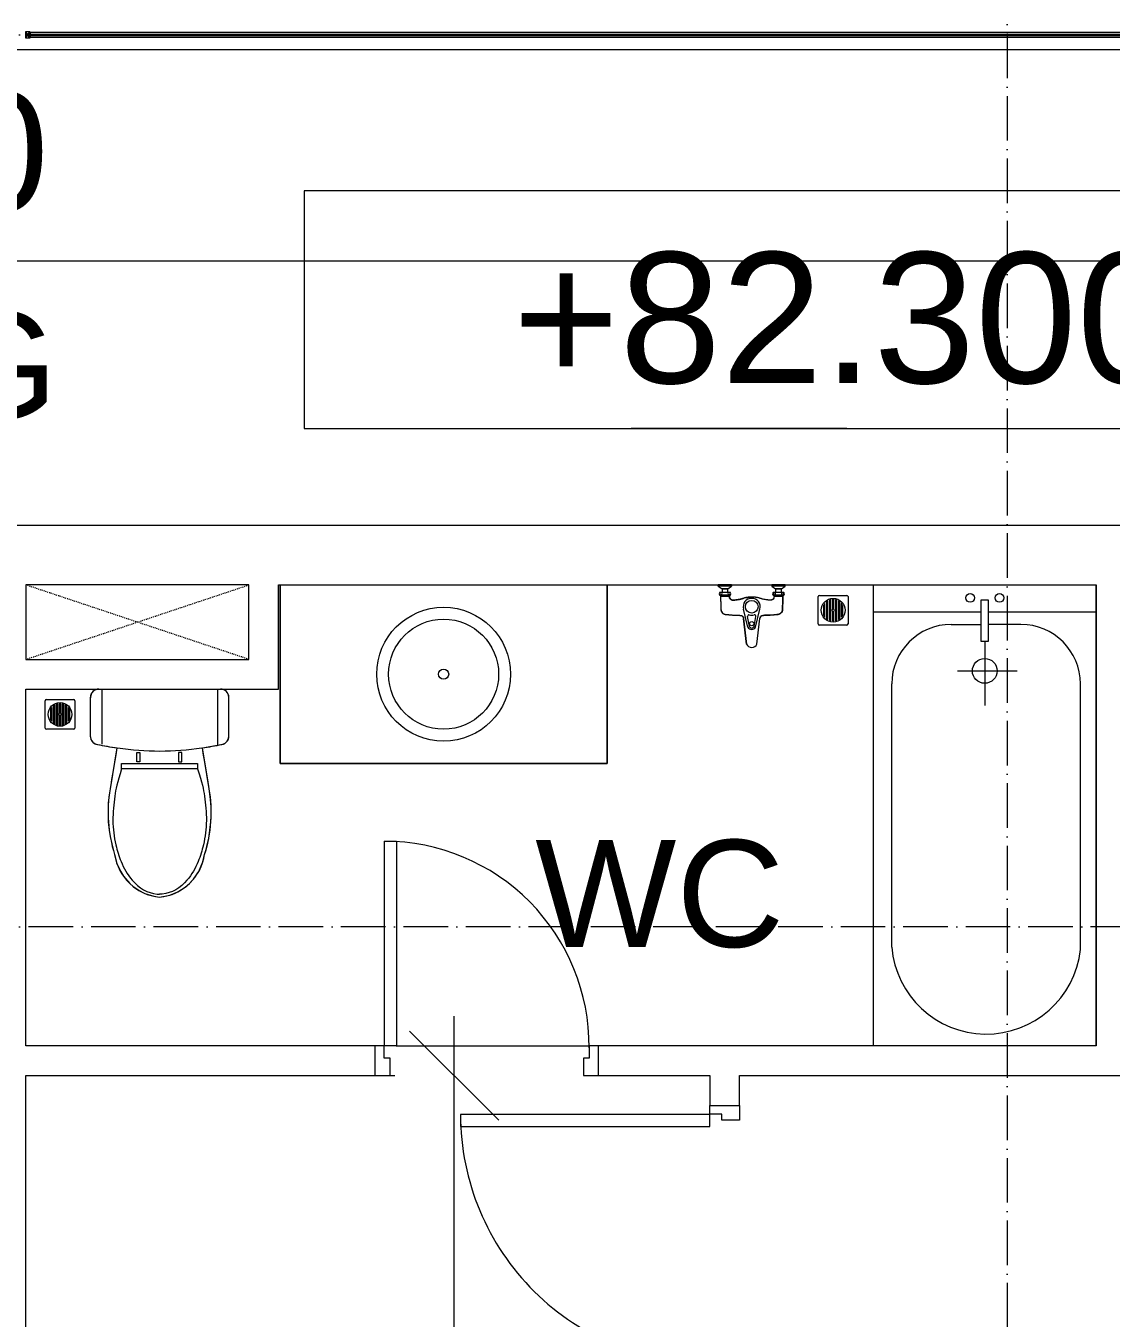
# Model space of a CAD drawing. Header units: millimetres. Extents: x -20144 to 122974, y -38328 to 48263.
# Drawn here: x 97021 to 100671, y 7134 to 11480 of the extents above; entities that cross this region are included whole.
import ezdxf

# ---------------------------------------------------------------- set-up
doc = ezdxf.new("R2010")
doc.units = ezdxf.units.MM
doc.linetypes.add('Dash', pattern=[6.35, 3.175, -3.175])
doc.linetypes.add('Grid Line', pattern=[4.2, 3, -0.6, 0, -0.6])
for name, color, linetype, lineweight in [('A-DETL-GENF', 31, 'Continuous', 5), ('A-DETL-GENF-HDLN', 161, 'Dash', 5), ('CHU', 181, 'Continuous', 5), ('CUA', 31, 'Continuous', 9), ('DIM', 1, 'Continuous', 5), ('G-ANNO-DIMS', 111, 'Continuous', 5), ('NET-CAT', 3, 'Continuous', 15), ('NET-THAY', 2, 'Continuous', 9), ('THIET-BI', 44, 'Continuous', 5), ('TRUC', 225, 'Continuous', 5)]:
    doc.layers.add(name, color=color, linetype=linetype, lineweight=lineweight)
doc.styles.add('Arial_3', font='arial_0.ttf', dxfattribs={"height": 400})
doc.styles.add('Arial_4', font='arial_0.ttf', dxfattribs={"height": 360})
doc.styles.add('Arial_6', font='arial_0.ttf', dxfattribs={"height": 440})
doc.styles.add('TA1', font='arial_0.ttf')
doc.dimstyles.new('D_200_KTx2', dxfattribs={"dimtxt": 400, "dimasz": 300, "dimexe": 300, "dimexo": 300, "dimgap": 160, "dimtad": 1, "dimdec": 0, "dimzin": 9, "dimtxsty": 'TA1', "dimblk": 'ARCHTICK', "dimcen": 1, "dimdle": 300, "dimclrd": 256, "dimclre": 256, "dimclrt": 7, "dimadec": 0, "dimazin": 0, "dimtfac": 1, "dimtdec": 0, "dimtix": 1, "dimtmove": 1, "dimatfit": 3, "dimldrblk": 'ARCHTICK', "dimfxl": 0, "dimtolj": 1, "dimtzin": 0, "dimlwd": -1, "dimlwe": -1, "dimarcsym": 0})
doc.dimstyles.new('Diagonal_-_2mm_Arial', dxfattribs={"dimscale": 304.8, "dimtxt": 408.10376, "dimasz": 0.984252, "dimexe": 0.656168, "dimexo": 4.593176, "dimgap": 0.098425, "dimtad": 1, "dimdec": 0, "dimzin": 0, "dimdsep": 46, "dimtxsty": 'Arial_3', "dimblk1": 'OBLIQUE', "dimblk2": 'OBLIQUE', "dimsah": 1, "dimcen": 0.09, "dimdle": 0.656168, "dimazin": 0, "dimtfac": 1, "dimtdec": 4, "dimtix": 1, "dimtmove": 0, "dimatfit": 3, "dimfxl": 0, "dimtvp": 1, "dimtolj": 1, "dimtzin": 0, "dimlwd": 9, "dimlwe": 9, "dimarcsym": 0})

# ---------------------------------------------------------------- blocks, each defined once
blk = doc.blocks.new('CUA WC - Type 1-1365096-MẶT BẰNG TẦNG 23')
at = {"layer": 'CUA'}
for p, q in [((-242.5, 740.3), (-202.5, 740.3)), ((-242.5, 52.3), (-242.5, 740.3)), ((-202.5, 740.3), (-202.5, 52.3)), ((-202.5, 52.3), (-242.5, 52.3))]:
    blk.add_line(p, q, dxfattribs=at)
at = {"layer": 'CUA', "lineweight": 5}
for p, q in [((-243.5, 52.3), (-273.5, 52.3)), ((-243.5, 11.3), (-243.5, 52.3)), ((476.5, 52.3), (446.5, 52.3)), ((446.5, 52.3), (446.5, 11.3)), ((-223.5, 11.3), (-243.5, 11.3)), ((-223.5, -47.7), (-223.5, 11.3)), ((446.5, 11.3), (426.5, 11.3)), ((426.5, 11.3), (426.5, -47.7)), ((-273.5, -47.7), (-223.5, -47.7)), ((426.5, -47.7), (476.5, -47.7))]:
    blk.add_line(p, q, dxfattribs=at)
blk.add_arc((-242.5, 52.3), 688, 359.5, 90, dxfattribs=at)
blk = doc.blocks.new('X-LA3 - X-LA-1425474-MẶT BẰNG TẦNG 23')
at = {"layer": 'THIET-BI'}
for p, q in [((-550, 0), (-550, -600)), ((-550, -600), (-550, 0)), ((550, -600), (550, 0)), ((550, 0), (550, -600)), ((-550, -600), (550, -600)), ((550, -600), (-550, -600))]:
    blk.add_line(p, q, dxfattribs=at)
for radius in [225, 185, 17]:
    blk.add_circle((0, -300), radius, dxfattribs=at)
blk = doc.blocks.new('X-XI2 - X-XI-V119-MẶT BẰNG TẦNG 23')
at = {"layer": 'THIET-BI'}
for p, q in [((194.6, 0), (194.6, -186.1)), ((215, -2.1), (204.3, 0)), ((-230.6, -16.8), (-233.2, -33.2)), ((-233.2, -29), (-233.2, -157.9)), ((-233.2, -29), (-233.2, -157.9)), ((-233.2, -33.2), (-233.2, -45)), ((-227.9, -12.2), (-230.6, -16.8)), ((-222, -6.1), (-227.9, -12.2)), ((-212.4, -1.2), (-222, -6.1)), ((-204.3, 0), (-212.4, -1.2)), ((-194.6, 0), (-194.6, -185.7)), ((219.3, -4.2), (215, -2.1)), ((224.8, -8.5), (219.3, -4.2)), ((227.7, -12), (224.8, -8.5)), ((231.6, -19.3), (227.7, -12)), ((233.2, -29), (231.6, -19.3)), ((233.2, -157.9), (233.2, -29)), ((233.2, -157.9), (233.2, -29)), ((233.2, -157.9), (233.2, -29)), ((-233.2, -45), (-233.2, -157.9)), ((-233.2, -157.9), (-232.9, -162.1)), ((-232.9, -162.1), (-231, -169.1)), ((-231, -169.1), (-228, -174.5)), ((226.5, -176.5), (231.9, -166.7)), ((231.9, -166.7), (233.2, -157.9)), ((-228, -174.5), (-224.2, -178.9)), ((-224.2, -178.9), (-216.9, -183.9)), ((-216.9, -183.9), (-209.4, -186.4)), ((-209.4, -186.4), (-202.4, -187.7)), ((-202.4, -187.7), (-192, -189.7)), ((-192, -189.7), (-184.2, -191.1)), ((-184.2, -191.1), (-168, -193.8)), ((-168, -193.8), (-149.9, -196.6)), ((-143.8, -197.5), (-166.7, -335.2)), ((-143.8, -197.5), (-166.7, -335.2)), ((-149.9, -196.6), (-143.8, -197.5)), ((-143.8, -197.5), (-147.8, -221.1)), ((-76.6, -213.5), (-66.1, -213.5)), ((-76.6, -245), (-76.6, -213.5)), ((-66.1, -213.5), (-66.1, -245)), ((64, -213.5), (64, -245)), ((74.4, -213.5), (64, -213.5)), ((74.4, -245), (74.4, -213.5)), ((143.8, -197.5), (212.9, -185.5)), ((166.7, -335.2), (143.8, -197.5)), ((166.7, -335.2), (143.8, -197.5)), ((146.9, -216.1), (143.8, -197.5)), ((151.8, -245.3), (146.9, -216.1)), ((212.9, -185.5), (220.8, -181.7)), ((220.8, -181.7), (226.5, -176.5)), ((-147.8, -221.1), (-155.3, -266.3)), ((-127.7, -249.9), (127.7, -249.9)), ((-127.7, -267.8), (-127.7, -249.9)), ((-66.1, -245), (-76.6, -245)), ((64, -245), (74.4, -245)), ((127.7, -249.9), (127.7, -267.8)), ((157.2, -277.8), (151.8, -245.3)), ((-161.5, -303.8), (-164.6, -322)), ((-157.7, -280.9), (-161.5, -303.8)), ((-155.3, -266.3), (-157.7, -280.9)), ((-8.6, -267.8), (-127.7, -267.8)), ((127.7, -267.8), (-8.6, -267.8)), ((161.7, -304.9), (157.2, -277.8)), ((-164.6, -322), (-168.9, -349)), ((166.7, -335.2), (161.7, -304.9)), ((171.6, -371), (166.7, -335.2)), ((-172.5, -383), (-173.5, -402.2)), ((-171, -365.1), (-172.5, -383)), ((-168.9, -349), (-171, -365.1)), ((173.2, -395.8), (171.6, -371)), ((-173.5, -402.2), (-173.1, -436.1)), ((172.5, -446.5), (173.5, -426.5)), ((173.5, -426.5), (173.2, -395.8)), ((-173.1, -436.1), (-172.5, -446.5)), ((-172.5, -446.5), (-169.6, -474.8)), ((-169.6, -474.8), (-166.5, -495.3)), ((165.2, -502.3), (172.5, -446.5)), ((-166.5, -495.3), (-161.1, -520.9)), ((-161.1, -520.9), (-151.4, -555.9)), ((155.1, -543.7), (161.7, -518.5)), ((161.7, -518.5), (165.2, -502.3)), ((-151.4, -555.9), (-143.5, -587)), ((145.5, -581), (151.4, -555.9)), ((151.4, -555.9), (155.1, -543.7)), ((-143.5, -587), (-131.8, -612.8)), ((131.6, -613.2), (145.5, -581)), ((-131.8, -612.8), (-121.7, -628.9)), ((-121.7, -628.9), (-100.2, -653.8)), ((100.2, -653.8), (114.1, -638.9)), ((114.1, -638.9), (131.6, -613.2)), ((-100.2, -653.8), (-87.5, -664.8)), ((-87.5, -664.8), (-69.9, -676.9)), ((-69.9, -676.9), (-49.6, -687.2)), ((-49.6, -687.2), (-19.9, -696.9)), ((0, -700.2), (34.6, -692.9)), ((34.6, -692.9), (60.8, -681.9)), ((60.8, -681.9), (86, -665.9)), ((86, -665.9), (100.2, -653.8)), ((-19.9, -696.9), (0, -700.2))]:
    blk.add_line(p, q, dxfattribs=at)
for centre, radius, start, end in [((204.3, -29), 29, 360, 90), ((204.3, -29), 29, 0, 90), ((-204.3, -29), 29, 90, 180), ((-204.3, -29), 29, 90, 180), ((-204.3, -157.9), 29, 180, 259.8599), ((-204.3, -157.9), 29, 180, 259.8599), ((204.3, -157.9), 29, 280.1401, 360), ((204.3, -157.9), 29, 280.1401, 0), ((18.1, 960), 1168.8, 258.7762, 262.0348), ((18.1, 960), 1168.8, 258.7762, 262.0348), ((18.1, 960), 1168.8, 262.1447, 269.1633), ((-16, 957.7), 1166.4, 270.8375, 277.7683), ((-18.1, 960), 1168.8, 277.9652, 281.2238), ((-18.1, 960), 1168.8, 277.9652, 281.2238), ((287.1, -414.4), 460.7, 170.0941, 197.8856), ((287.1, -414.4), 460.7, 170.0941, 197.8856), ((-287.1, -414.4), 460.7, 342.1144, 9.9059), ((-287.1, -414.4), 460.7, 342.1144, 9.9059), ((18.2, -529.6), 171.6, 188.8267, 263.9098), ((18.2, -529.6), 171.6, 188.8267, 263.9098), ((-18.2, -529.6), 171.6, 276.0902, 351.1733), ((-18.2, -529.6), 171.6, 276.0902, 351.1733)]:
    blk.add_arc(centre, radius, start, end, dxfattribs=at)
for points in [[(-127.7, -267.8), (-143.4, -315.6), (-152.2, -364.8), (-160.3, -442.2), (-151, -516.8), (-129.6, -585.3), (-93.5, -652), (-37.5, -689.3), (-2.9, -689.4), (0, -689.4)], [(127.7, -267.8), (143.4, -315.6), (152.2, -364.8), (160.3, -442.2), (151, -516.8), (129.6, -585.3), (93.5, -652), (37.5, -689.3), (2.9, -689.4), (0, -689.4)]]:
    blk.add_open_spline(points, degree=3, knots=[12.724379, 12.724379, 12.724379, 12.724379, 75.096459, 151.912755, 228.70098, 282.501534, 351.034079, 439.49288, 447.51098, 447.51098, 447.51098, 447.51098], dxfattribs=at)
blk = doc.blocks.new('X-SEN1 - X-SEN-1404906-MẶT BẰNG TẦNG 23')
at = {"layer": 'THIET-BI'}
for p, q in [((-67.5, 0), (-112.5, 0)), ((-112.5, 0), (-112.5, -3.8)), ((-112.5, 0), (-67.5, 0)), ((-112.5, -3.8), (-112.5, 0)), ((-67.5, -3.8), (-67.5, 0)), ((-67.5, 0), (-67.5, -3.8)), ((112.5, 0), (67.5, 0)), ((67.5, 0), (67.5, -3.8)), ((67.5, 0), (67.5, -3.8)), ((112.5, 0), (67.5, 0)), ((112.5, -3.8), (112.5, 0)), ((112.5, -3.8), (112.5, 0)), ((-112.5, -3.8), (-99.9, -12.6)), ((-67.5, -3.8), (-112.5, -3.8)), ((-112.5, -3.8), (-99.9, -12.6)), ((-99.9, -25.3), (-107.2, -25.3)), ((-72.8, -25.3), (-107.2, -25.3)), ((-107.2, -34.3), (-105.1, -34.3)), ((-107.2, -34.3), (-72.8, -34.3)), ((-105.1, -34.3), (-105.1, -37.2)), ((-105.1, -34.3), (-105.1, -37.2)), ((-74.9, -34.3), (-105.1, -34.3)), ((-105.1, -37.2), (-74.9, -37.2)), ((-99.9, -12.6), (-99.9, -25.3)), ((-99.9, -12.6), (-80.1, -12.6)), ((-80.1, -12.6), (-99.9, -12.6)), ((-99.9, -12.6), (-99.9, -25.3)), ((-80.1, -12.6), (-67.5, -3.8)), ((-80.1, -12.6), (-67.5, -3.8)), ((-80.1, -25.3), (-80.1, -12.6)), ((-80.1, -25.3), (-80.1, -12.6)), ((-72.8, -25.3), (-80.1, -25.3)), ((-74.9, -37.2), (-74.9, -34.3)), ((-74.9, -34.3), (-72.8, -34.3)), ((-74.9, -37.2), (-74.9, -34.3)), ((67.5, -3.8), (80.1, -12.6)), ((112.5, -3.8), (67.5, -3.8)), ((67.5, -3.8), (80.1, -12.6)), ((80.1, -25.3), (72.8, -25.3)), ((107.2, -25.3), (72.8, -25.3)), ((72.8, -34.3), (74.9, -34.3)), ((72.8, -34.3), (107.2, -34.3)), ((74.9, -34.3), (74.9, -37.2)), ((74.9, -34.3), (74.9, -37.2)), ((105.1, -34.3), (74.9, -34.3)), ((74.9, -37.2), (105.1, -37.2)), ((80.1, -12.6), (80.1, -25.3)), ((99.9, -12.6), (80.1, -12.6)), ((80.1, -12.6), (99.9, -12.6)), ((99.9, -12.6), (80.1, -12.6)), ((80.1, -12.6), (80.1, -25.3)), ((99.9, -12.6), (112.5, -3.8)), ((99.9, -12.6), (112.5, -3.8)), ((99.9, -25.3), (99.9, -12.6)), ((99.9, -25.3), (99.9, -12.6)), ((107.2, -25.3), (99.9, -25.3)), ((105.1, -37.2), (105.1, -34.3)), ((105.1, -34.3), (107.2, -34.3)), ((105.1, -37.2), (105.1, -34.3)), ((-12.9, -141.7), (-27.6, -80.8)), ((12.9, -141.7), (27.6, -80.8)), ((-27.3, -113.1), (-17.5, -199.2)), ((-17.5, -199.2), (-27.3, -113.1)), ((-7.7, -139.6), (-13.8, -105.5)), ((7.7, -139.6), (13.8, -105.5)), ((17.5, -199.2), (27.3, -113.1)), ((17.5, -199.2), (27.3, -113.1))]:
    blk.add_line(p, q, dxfattribs=at)
for centre, radius in [((0, -73.2), 21.5), ((0, -130.1), 7.2)]:
    blk.add_circle(centre, radius, dxfattribs=at)
for centre, radius, start, end in [((-102.9, -29.8), 6.9, 148.0246, 211.9754), ((-102.9, -29.8), 6.9, 148.0246, 211.9754), ((-107.2, -27.1), 1.8, 90, 148.0246), ((-107.2, -27.1), 1.8, 90, 148.0246), ((-107.2, -32.5), 1.8, 211.9754, 270), ((-107.2, -32.5), 1.8, 211.9754, 270), ((-112.5, -29.8), 6.9, 319.2845, 40.7155), ((-94.4, -29.8), 6.9, 139.2845, 220.7155), ((-85.4, -29.8), 6.9, 319.2845, 40.7155), ((-67.5, -29.8), 6.9, 139.2845, 220.7155), ((-72.8, -27.1), 1.8, 31.9754, 90), ((-72.8, -27.1), 1.8, 31.9754, 90), ((-72.8, -32.5), 1.8, 270, 328.0246), ((-72.8, -32.5), 1.8, 270, 328.0246), ((-77.1, -29.8), 6.9, 328.0246, 31.9754), ((-77.1, -29.8), 6.9, 328.0246, 31.9754), ((77.1, -29.8), 6.9, 148.0246, 211.9754), ((77.1, -29.8), 6.9, 148.0246, 211.9754), ((72.8, -27.1), 1.8, 90, 148.0246), ((72.8, -27.1), 1.8, 90, 148.0246), ((72.8, -32.5), 1.8, 211.9754, 270), ((72.8, -32.5), 1.8, 211.9754, 270), ((67.5, -29.8), 6.9, 319.2845, 40.7155), ((85.6, -29.8), 6.9, 139.2845, 220.7155), ((94.6, -29.8), 6.9, 319.2845, 40.7155), ((112.5, -29.8), 6.9, 139.2845, 220.7155), ((107.2, -27.1), 1.8, 31.9754, 90), ((107.2, -27.1), 1.8, 31.9754, 90), ((107.2, -32.5), 1.8, 270, 328.0246), ((107.2, -32.5), 1.8, 270, 328.0246), ((102.9, -29.8), 6.9, 328.0246, 31.9754), ((102.9, -29.8), 6.9, 328.0246, 31.9754), ((-0.4, -73.2), 28.3, 89.2517, 195.6693), ((0.4, -73.2), 28.3, 344.3307, 90.7483), ((-9.4, -104.7), 4.5, 74.0703, 190.1556), ((-0.4, -73.2), 28.3, 254.0703, 270.7483), ((0.4, -73.2), 28.3, 269.2517, 285.9297), ((9.4, -104.7), 4.5, 349.8444, 105.9297), ((0, -134.7), 14.7, 208.4144, 331.5856), ((0, -136.6), 8.24, 201.1294, 338.8706), ((0, -191), 19.3, 205.0481, 334.9519), ((0, -191), 19.3, 205.0481, 334.9519)]:
    blk.add_arc(centre, radius, start, end, dxfattribs=at)
for points, knots in [([(-105.1, -37.2), (-105.1, -39.1), (-104.9, -42.9), (-104.7, -48.5), (-104.5, -54.2), (-104.2, -61.7), (-103.9, -68.4), (-103.8, -73.6), (-103.7, -75.5), (-103.7, -76.7), (-103.6, -77.6), (-103.6, -78.6), (-103.6, -79.8), (-103.6, -81), (-103.5, -81.8), (-103.5, -82.3), (-103.5, -82.6), (-103.4, -83), (-103.4, -83.5), (-103.3, -84.3), (-103.2, -85.5), (-103.1, -86.6), (-102.8, -87.6), (-102.6, -88.2), (-102.3, -88.9), (-101.9, -89.7), (-101.3, -90.8), (-100.6, -91.7), (-100, -92.5), (-99, -93.6), (-97.8, -94.7), (-96.2, -95.8), (-95, -96.6), (-93.7, -97.2), (-92.4, -97.7), (-91.2, -98.1), (-90.3, -98.4), (-89.6, -98.5), (-88.9, -98.7), (-88, -98.8), (-86.8, -99), (-85.6, -99.1), (-84.7, -99.1), (-84, -99.2), (-83.3, -99.3), (-82.3, -99.4), (-81.2, -99.5), (-79.7, -99.6), (-77.9, -99.8), (-75.5, -100), (-72.8, -100.2), (-70, -100.5), (-66.3, -100.8), (-61.6, -101.2), (-56, -101.5), (-51.7, -101.8), (-48.8, -101.9), (-47.3, -101.9), (-46.1, -101.9), (-45.1, -102), (-44.4, -102), (-43.6, -102), (-42.6, -102), (-41.4, -102), (-40.1, -102), (-39.3, -102.1), (-38.8, -102.1), (-38.5, -102.2), (-38.1, -102.2), (-37.6, -102.3), (-36.8, -102.4), (-35.6, -102.6), (-34.3, -103), (-33.2, -103.5), (-32.5, -104), (-31.7, -104.6), (-30.5, -105.7), (-29, -107.6), (-27.9, -110.1), (-27.4, -112), (-27.3, -113.1)], [0, 0, 0, 0, 0.041667, 0.083333, 0.125, 0.166667, 0.25, 0.270833, 0.28125, 0.291667, 0.296875, 0.302083, 0.3125, 0.322917, 0.328125, 0.330729, 0.333333, 0.335938, 0.338542, 0.34375, 0.354167, 0.364583, 0.369792, 0.375, 0.380208, 0.385417, 0.395833, 0.40625, 0.411458, 0.416667, 0.4375, 0.447917, 0.458333, 0.46875, 0.479167, 0.489583, 0.494792, 0.5, 0.505208, 0.510417, 0.520833, 0.53125, 0.536458, 0.541667, 0.546875, 0.552083, 0.5625, 0.572917, 0.583333, 0.604167, 0.625, 0.645833, 0.666667, 0.708333, 0.75, 0.791667, 0.802083, 0.8125, 0.822917, 0.828125, 0.833333, 0.838542, 0.84375, 0.854167, 0.864583, 0.869792, 0.872396, 0.875, 0.877604, 0.880208, 0.885417, 0.895833, 0.90625, 0.916667, 0.921875, 0.927083, 0.9375, 0.958333, 0.979167, 1, 1, 1, 1]), ([(-105.1, -37.2), (-104.5, -52.3), (-103.9, -68.7), (-103.3, -87.5), (-99.6, -93.9), (-92.4, -98.5), (-72.6, -100.1), (-54, -102.2), (-33.9, -102), (-28.7, -107.4), (-27.8, -111), (-27.3, -113.1)], [0, 0, 0, 0, 45.441328, 49.333631, 56.110562, 66.562664, 73.682324, 114.966912, 125.570438, 129.900151, 136.284558, 136.284558, 136.284558, 136.284558]), ([(0, -41), (-2, -40.9), (-5.6, -40.9), (-10.3, -41.2), (-14.4, -41.6), (-18, -42.2), (-21.2, -42.9), (-24.2, -43.7), (-27.1, -44.6), (-30, -45.4), (-32.9, -46.3), (-35.8, -47.2), (-38.8, -47.9), (-41.8, -48.6), (-45.1, -49.2), (-48.4, -49.8), (-51.8, -50.2), (-54.8, -50.5), (-56.9, -50.7), (-58.1, -50.8), (-59, -50.9), (-59.9, -51), (-60.8, -51), (-61.7, -51), (-62.4, -51), (-63, -51), (-63.6, -51), (-64.4, -50.9), (-65.1, -50.8), (-65.7, -50.7), (-66.1, -50.6), (-66.5, -50.5), (-67.1, -50.4), (-68.1, -50.1), (-69.1, -49.6), (-70.1, -49), (-71.1, -48.3), (-72, -47.4), (-72.8, -46.6), (-73.3, -45.8), (-73.8, -45.1), (-74.1, -44.3), (-74.4, -43.5), (-74.6, -42.6), (-74.7, -41.9), (-74.8, -41.3), (-74.8, -40.9), (-74.9, -40.4), (-74.9, -39.8), (-74.9, -38.8), (-74.9, -37.9), (-74.9, -37.2)], [0, 0, 0, 0, 0.041667, 0.083333, 0.125, 0.166667, 0.208333, 0.25, 0.291667, 0.333333, 0.375, 0.416667, 0.458333, 0.5, 0.541667, 0.583333, 0.625, 0.666667, 0.6875, 0.697917, 0.708333, 0.71875, 0.729167, 0.739583, 0.75, 0.755208, 0.760417, 0.770833, 0.78125, 0.786458, 0.791667, 0.796875, 0.802083, 0.8125, 0.833333, 0.84375, 0.854167, 0.875, 0.885417, 0.895833, 0.90625, 0.916667, 0.927083, 0.9375, 0.947917, 0.953125, 0.958333, 0.963542, 0.96875, 0.979167, 1, 1, 1, 1]), ([(-74.9, -37.2), (-74.9, -39.9), (-75, -44.9), (-67.9, -51.6), (-55.3, -50.7), (-39.4, -48.7), (-24.4, -43.4), (-11.8, -40.7), (0, -41)], [0, 0, 0, 0, 8.475038, 15.961674, 29.255673, 47.963091, 70.422589, 93.837243, 93.837243, 93.837243, 93.837243]), ([(74.9, -37.2), (74.9, -37.9), (74.9, -38.8), (74.9, -39.8), (74.9, -40.4), (74.8, -40.9), (74.8, -41.3), (74.7, -41.9), (74.6, -42.6), (74.4, -43.3), (74.3, -43.9), (74.1, -44.4), (73.8, -45.1), (73.3, -45.8), (72.8, -46.6), (72, -47.4), (71.1, -48.3), (70.1, -49), (69.1, -49.6), (68.1, -50.1), (67.1, -50.4), (66.5, -50.5), (66.1, -50.6), (65.7, -50.7), (65.1, -50.8), (64.4, -50.9), (63.5, -51), (62.7, -51), (62.1, -51), (61.5, -51), (60.8, -51), (59.9, -51), (59, -50.9), (58.1, -50.8), (56.9, -50.7), (54.8, -50.5), (51.8, -50.2), (47.2, -49.6), (41.8, -48.7), (36.8, -47.4), (32.9, -46.3), (30, -45.4), (27.1, -44.6), (24.2, -43.7), (21.2, -42.9), (18, -42.2), (14.4, -41.6), (10.3, -41.2), (5.6, -40.9), (2, -40.9), (0, -41)], [0, 0, 0, 0, 0.020833, 0.03125, 0.036458, 0.041667, 0.046875, 0.052083, 0.0625, 0.072917, 0.078125, 0.083333, 0.09375, 0.104167, 0.114583, 0.125, 0.145833, 0.15625, 0.166667, 0.1875, 0.197917, 0.203125, 0.208333, 0.213542, 0.21875, 0.229167, 0.239583, 0.25, 0.255208, 0.260417, 0.270833, 0.28125, 0.291667, 0.302083, 0.3125, 0.333333, 0.375, 0.416667, 0.5, 0.583333, 0.625, 0.666667, 0.708333, 0.75, 0.791667, 0.833333, 0.875, 0.916667, 0.958333, 1, 1, 1, 1]), ([(74.9, -37.2), (74.9, -39.9), (75, -44.9), (67.9, -51.6), (55.3, -50.7), (39.4, -48.7), (24.4, -43.4), (11.8, -40.7), (0, -41)], [0, 0, 0, 0, 8.475038, 15.961674, 29.255673, 47.963091, 70.422589, 93.837243, 93.837243, 93.837243, 93.837243]), ([(27.3, -113.1), (27.4, -112), (27.9, -110.1), (29, -107.6), (30.5, -105.7), (31.7, -104.6), (32.5, -104), (33.2, -103.5), (34.3, -103), (35.6, -102.6), (36.8, -102.4), (37.6, -102.3), (38.1, -102.2), (38.5, -102.2), (38.8, -102.1), (39.3, -102.1), (40.1, -102), (41.4, -102), (42.6, -102), (43.6, -102), (44.4, -102), (45.1, -102), (46.1, -101.9), (47.3, -101.9), (48.8, -101.9), (51.7, -101.8), (57.9, -101.4), (65.3, -100.9), (72.8, -100.2), (76.9, -99.8), (79.7, -99.6), (81.2, -99.5), (82.3, -99.4), (83.3, -99.3), (84, -99.2), (84.7, -99.1), (85.6, -99.1), (86.8, -99), (88, -98.8), (88.9, -98.7), (89.6, -98.5), (90.3, -98.4), (91.2, -98.1), (92.4, -97.7), (93.7, -97.2), (95, -96.6), (96.2, -95.8), (97.8, -94.7), (99.2, -93.4), (100.4, -91.9), (101.3, -90.8), (101.9, -89.7), (102.3, -88.9), (102.6, -88.2), (102.8, -87.6), (103.1, -86.6), (103.2, -85.5), (103.3, -84.3), (103.4, -83.5), (103.4, -83), (103.5, -82.6), (103.5, -82.3), (103.5, -81.8), (103.6, -81), (103.6, -79.8), (103.6, -78.6), (103.6, -77.6), (103.7, -76.7), (103.7, -75.5), (103.8, -73.6), (103.9, -70.3), (104.1, -65.5), (104.5, -54.2), (104.8, -44.8), (105.1, -37.2)], [0, 0, 0, 0, 0.020833, 0.041667, 0.0625, 0.072917, 0.078125, 0.083333, 0.09375, 0.104167, 0.114583, 0.119792, 0.122396, 0.125, 0.127604, 0.130208, 0.135417, 0.145833, 0.15625, 0.161458, 0.166667, 0.171875, 0.177083, 0.1875, 0.197917, 0.208333, 0.25, 0.333333, 0.375, 0.416667, 0.427083, 0.4375, 0.447917, 0.453125, 0.458333, 0.463542, 0.46875, 0.479167, 0.489583, 0.494792, 0.5, 0.505208, 0.510417, 0.520833, 0.53125, 0.541667, 0.552083, 0.5625, 0.583333, 0.59375, 0.604167, 0.614583, 0.619792, 0.625, 0.630208, 0.635417, 0.645833, 0.65625, 0.661458, 0.664062, 0.666667, 0.669271, 0.671875, 0.677083, 0.6875, 0.697917, 0.703125, 0.708333, 0.71875, 0.729167, 0.75, 0.791667, 0.833333, 1, 1, 1, 1]), ([(105.1, -37.2), (104.5, -52.3), (103.9, -68.7), (103.3, -87.5), (99.6, -93.9), (92.4, -98.5), (72.6, -100.1), (54, -102.2), (33.9, -102), (28.7, -107.4), (27.8, -111), (27.3, -113.1)], [0, 0, 0, 0, 45.441328, 49.333631, 56.110562, 66.562664, 73.682324, 114.966912, 125.570438, 129.900151, 136.284558, 136.284558, 136.284558, 136.284558])]:
    blk.add_open_spline(points, degree=3, knots=knots, dxfattribs=at)
blk = doc.blocks.new('X-BON TAM1 - X-BON TAM 1500-1425475-MẶT BẰNG TẦNG 23')
at = {"layer": 'THIET-BI'}
for p, q in [((-375, -9.9), (-375, -1559.9)), ((-375, -9.9), (-375, -1559.9)), ((375, -1560), (375, -9.9)), ((375, -1560), (375, -9.9)), ((12.9, -61.4), (-12.9, -61.4)), ((-12.9, -61.4), (-12.9, -198.5)), ((12.9, -198.5), (12.9, -61.4)), ((-375, -100), (-12.9, -100)), ((12.9, -100), (375, -100)), ((-112.7, -142.6), (-12.9, -142.6)), ((121.7, -142.6), (12.9, -142.6)), ((-12.9, -198.5), (12.9, -198.5)), ((0, -198.5), (0, -415.4)), ((-91.8, -298.7), (108.5, -298.7)), ((-312.7, -1227.8), (-312.7, -342.6)), ((321.7, -1236.1), (321.7, -342.6))]:
    blk.add_line(p, q, dxfattribs=at)
for centre, radius in [((-49.4, -53.5), 14.5), ((49.4, -53.5), 14.5), ((0, -298.7), 41.7)]:
    blk.add_circle(centre, radius, dxfattribs=at)
for centre, radius, start, end in [((-112.7, -342.6), 200, 90, 180), ((121.7, -342.6), 200, 360, 90), ((4.9, -1201.3), 318.7, 184.7583, 353.7351)]:
    blk.add_arc(centre, radius, start, end, dxfattribs=at)
blk = doc.blocks.new('CUA PHONG NGU - Type 1-1365695-MẶT BẰNG TẦNG 23')
at = {"layer": 'CUA', "lineweight": 5}
for p, q in [((-348.5, 47.7), (-298.5, 47.7)), ((-298.5, 47.7), (-298.5, -11.3)), ((501.5, 47.7), (551.5, 47.7)), ((501.5, -11.3), (501.5, 47.7)), ((-318.5, -11.3), (-318.5, -52.3)), ((-298.5, -11.3), (-318.5, -11.3)), ((521.5, -11.3), (501.5, -11.3)), ((521.5, -52.3), (521.5, -11.3)), ((-318.5, -52.3), (-348.5, -52.3)), ((551.5, -52.3), (521.5, -52.3))]:
    blk.add_line(p, q, dxfattribs=at)
at = {"layer": 'CUA'}
for p, q in [((-277.5, -52.3), (-317.5, -52.3)), ((-317.5, -52.3), (-317.5, -890.3)), ((-277.5, -890.3), (-277.5, -52.3)), ((-317.5, -890.3), (-277.5, -890.3))]:
    blk.add_line(p, q, dxfattribs=at)
at = {"layer": 'CUA', "lineweight": 5}
blk.add_arc((-317.5, -52.3), 838, 270, 0.5, dxfattribs=at)
blk = doc.blocks.new('X-PHEU - X-PHEU-1231512-MẶT BẰNG TẦNG 23')
at = {"layer": 'THIET-BI'}
for p, q in [((25, 29), (25, 121)), ((29, 125), (121, 125)), ((42.5, 90.5), (42.5, 59.5)), ((47.5, 51.8), (47.5, 98.2)), ((52.5, 103.1), (52.5, 46.9)), ((57.5, 43.5), (57.5, 106.5)), ((62.5, 108.8), (62.5, 41.2)), ((67.5, 39.8), (67.5, 110.2)), ((72.5, 110.9), (72.5, 78.1)), ((77.5, 78.1), (77.5, 110.9)), ((82.5, 110.2), (82.5, 39.8)), ((87.5, 41.2), (87.5, 108.8)), ((92.5, 106.5), (92.5, 43.5)), ((97.5, 46.9), (97.5, 103.1)), ((102.5, 98.2), (102.5, 51.8)), ((107.5, 59.5), (107.5, 90.5)), ((125, 121), (125, 29)), ((72.5, 71.9), (72.5, 39.1)), ((77.5, 39.1), (77.5, 71.9)), ((121, 25), (29, 25))]:
    blk.add_line(p, q, dxfattribs=at)
blk.add_circle((75, 75), 40, dxfattribs=at)
for centre, radius, start, end in [((29, 121), 4, 90, 180), ((75, 75), 36, 139.8082, 154.5256), ((75, 75), 36, 119.0853, 128.6822), ((75, 75), 36, 102.0247, 110.3175), ((75, 75), 36, 90, 93.9821), ((75, 75), 36, 86.0179, 90), ((75, 75), 36, 69.6825, 77.9753), ((75, 75), 36, 51.3178, 60.9147), ((75, 75), 36, 25.4744, 40.1918), ((121, 121), 4, 0, 90), ((75, 75), 36, 205.4744, 220.1918), ((75, 75), 36, 231.3178, 240.9147), ((75, 75), 4, 128.6822, 231.3178), ((75, 75), 4, 308.6822, 51.3178), ((75, 75), 36, 299.0853, 308.6822), ((75, 75), 36, 319.8082, 334.5256), ((29, 29), 4, 180, 270), ((75, 75), 36, 249.6825, 257.9753), ((75, 75), 36, 266.0179, 270), ((75, 75), 36, 270, 273.9821), ((75, 75), 36, 282.0247, 290.3175), ((121, 29), 4, 270, 360)]:
    blk.add_arc(centre, radius, start, end, dxfattribs=at)
blk = doc.blocks.new('Family1 - Family1 2-1425494-MẶT BẰNG TẦNG 23')
at = {"layer": 'A-DETL-GENF'}
for p, q in [((250.1, 750), (0, 750)), ((0, 750), (0, 0)), ((250.1, 0), (250.1, 750)), ((0, 0), (250.1, 0))]:
    blk.add_line(p, q, dxfattribs=at)
at = {"layer": 'A-DETL-GENF-HDLN'}
for p, q in [((0, 750), (250.1, 0.8)), ((0, 0), (250.1, 749.2))]:
    blk.add_line(p, q, dxfattribs=at)
blk = doc.blocks.new('Spot Elevations - CODE 1-1678943-MẶT BẰNG TẦNG 23')
at = {"layer": 'G-ANNO-DIMS'}
for p, q in [((10.5, 4), (-5.5, 4)), ((-5.5, 4), (-5.5, 0)), ((10.5, 0), (10.5, 4)), ((-5.5, 0), (10.5, 0))]:
    blk.add_line(p, q, dxfattribs=at)
blk = doc.blocks.new('_ArchTick')
at = {"color": 0, "const_width": 0.15}
blk.add_lwpolyline([(-0.5, -0.5), (0.5, 0.5)], dxfattribs=at)
blk = doc.blocks.new('*D730')
at = {"layer": 'Defpoints', "color": 0, "transparency": 16777216}
for p in [(106571.5, 11399.9), (86071.5, 10864), (106571.5, 10690.6)]:
    blk.add_point(p, dxfattribs=at)
at = {"layer": 'DIM', "transparency": 16777216}
for p, q in [((106571.5, 11099.9), (106571.5, 10390.6)), ((85771.5, 10690.6), (106871.5, 10690.6)), ((86071.5, 10564), (86071.5, 10390.6))]:
    blk.add_line(p, q, dxfattribs=at)
at = {"layer": 'DIM', "transparency": 16777216, "xscale": 300, "yscale": 300, "zscale": 300, "rotation": 180}
blk.add_blockref('_ArchTick', (86071.5, 10690.6), dxfattribs=at)
at = {"layer": 'DIM', "transparency": 16777216, "xscale": 300, "yscale": 300, "zscale": 300}
blk.add_blockref('_ArchTick', (106571.5, 10690.6), dxfattribs=at)
at = {"layer": 'DIM', "color": 7, "transparency": 16777216, "insert": (96321.5, 11054.9), "char_height": 400, "attachment_point": 5, "style": 'TA1'}
blk.add_mtext('\\A1;20500', dxfattribs=at)
blk = doc.blocks.new('*U748')
at = {"color": 1, "lineweight": 0, "ltscale": 10}
blk.add_line((56.6, 50, 0), (6843.4, 50, 0), dxfattribs=at)
for p, q in [((6837, 58.2, 0), (63, 58.2, 0)), ((6850, 0, 0), (50, 0, 0)), ((6837, 41.7, 0), (63, 41.7, 0))]:
    blk.add_line(p, q)
at = {"elevation": 0}
blk.add_lwpolyline([(50, 39), (50, 61), (62.5, 61, -0.414214), (63, 60.5), (63, 57, -0.414214), (62.5, 56.5, -0.414214), (62, 57), (62, 59.5, 0.414214), (61.5, 60), (51.5, 60, 0.414214), (51, 59.5), (51, 40.5, 0.414214), (51.5, 40), (61.5, 40, 0.414214), (62, 40.5), (62, 43, -0.414214), (62.5, 43.5, -0.414214), (63, 43), (63, 39.5, -0.414214), (62.5, 39), (50, 39)], format="xyb", dxfattribs=at)
blk.add_lwpolyline([(56.6, 52.3, 0.110226), (56.6, 52.2), (56.6, 47.8, 0.110226), (56.6, 47.7, 0.547587), (60.2, 47.2, -0.371535), (60.6, 47.2, 0.207699), (64.7, 47.4, -0.626616), (65, 47.3, -0.088099), (63, 41.9), (63, 44.1), (60.2, 44.1), (60.2, 42.9), (55.7, 46.5, -0.26277), (55.4, 46.9), (55.4, 50), (55.4, 53.1, -0.26277), (55.7, 53.5), (60.2, 57.1), (60.2, 55.9), (63, 55.9), (63, 58.1, -0.088099), (65, 52.7, -0.626616), (64.7, 52.6, 0.207699), (60.6, 52.8, -0.371535), (60.2, 52.8, 0.547587)], format="xyb", close=True)
blk.add_lwpolyline([(56.6, 47.5), (56.6, 52.5), (6843.4, 52.5), (6843.4, 47.5)], close=True)
blk = doc.blocks.new('_Oblique')
at = {"color": 0, "linetype": 'ByBlock', "lineweight": -2}
blk.add_line((-0.5, -0.5), (0.5, 0.5), dxfattribs=at)
blk = doc.blocks.new('*D757')
at = {"layer": 'Defpoints', "color": 0, "transparency": 16777216}
for p in [(98461.9, 7950), (99254.7, 7950), (98721.5, 3800)]:
    blk.add_point(p, dxfattribs=at)
at = {"layer": 'DIM', "color": 0, "lineweight": 9, "transparency": 16777216}
for p, q in [((98461.9, 3600), (98461.9, 8150)), ((97854.7, 7950), (98261.9, 7950)), ((97321.5, 3800), (98261.9, 3800))]:
    blk.add_line(p, q, dxfattribs=at)
at = {"layer": 'DIM', "color": 0, "lineweight": 9, "transparency": 16777216, "xscale": 300, "yscale": 300, "zscale": 300}
for p, rotation in [((98461.9, 7950), 90), ((98461.9, 3800), 270)]:
    blk.add_blockref('_Oblique', p, dxfattribs=dict(at, rotation=rotation))
at = {"layer": 'DIM', "color": 0, "lineweight": 9, "transparency": 16777216, "insert": (98227.7, 5875), "char_height": 400, "attachment_point": 5, "rotation": 90, "style": 'Arial_3'}
blk.add_mtext('\\A1;4150', dxfattribs=at)

msp = doc.modelspace()

# ---------------------------------------------------------------- linework, layer by layer
at = {"layer": 'G-ANNO-DIMS'}
msp.add_line((99782.5, 10126), (99057.7, 10126), dxfattribs=at)
at = {"layer": 'NET-CAT'}
for p, q in [((101321.5, 9800), (96821.5, 9800)), ((97871.5, 9600), (99350.2, 9600)), ((97871.5, 9250), (97871.5, 9600)), ((99395.2, 9600), (99530.2, 9600)), ((99575.2, 9600), (100621.5, 9600)), ((100621.5, 9600), (100621.5, 8050)), ((97021.5, 8050), (97021.5, 9250)), ((97021.5, 9250), (97871.5, 9250)), ((98196.4, 8050), (97021.5, 8050)), ((98196.4, 7950), (98196.4, 8050)), ((100621.5, 8050), (98946.4, 8050)), ((98946.4, 8050), (98946.4, 7950)), ((97021.5, 6850), (97021.5, 7950)), ((97021.5, 7950), (98196.4, 7950)), ((98946.4, 7950), (99321.5, 7950)), ((99321.5, 7950), (99321.5, 7850)), ((99421.5, 7950), (101986.5, 7950)), ((99421.5, 7850), (99421.5, 7950)), ((99321.5, 7850), (99421.5, 7850))]:
    msp.add_line(p, q, dxfattribs=at)
at = {"layer": 'NET-THAY'}
for p, q in [((103871.5, 11399.9), (96971.5, 11399.9)), ((98267.4, 8050), (98916.4, 8050))]:
    msp.add_line(p, q, dxfattribs=at)
at = {"layer": 'TRUC', "linetype": 'Grid Line', "ltscale": 50}
for p, q in [((100321.5, 43599.9), (100321.5, -4500.1)), ((119871.5, 11449.9), (64778.6, 11449.9)), ((119871.5, 8449.9), (62463.9, 8449.9))]:
    msp.add_line(p, q, dxfattribs=at)

# ---------------------------------------------------------------- block references
at = {"layer": 'A-DETL-GENF', "rotation": 89.9999999999999}
msp.add_blockref('Family1 - Family1 2-1425494-MẶT BẰNG TẦNG 23', (97771.5, 9349.9), dxfattribs=at)
at = {"layer": 'CUA'}
for name, p in [('*U748', (96971.5, 11399.9)), ('CUA WC - Type 1-1365096-MẶT BẰNG TẦNG 23', (98470, 7997.7))]:
    msp.add_blockref(name, p, dxfattribs=at)
at = {"layer": 'CUA', "rotation": 269.9999999999959}
msp.add_blockref('CUA PHONG NGU - Type 1-1365695-MẶT BẰNG TẦNG 23', (99373.7, 7501.4), dxfattribs=at)
at = {"layer": 'G-ANNO-DIMS', "xscale": 199.9999999999999, "yscale": 199.9999999999999, "zscale": 199.9999999999999}
msp.add_blockref('Spot Elevations - CODE 1-1678943-MẶT BẰNG TẦNG 23', (99057.7, 10126), dxfattribs=at)
at = {"layer": 'THIET-BI'}
for name, p in [('X-LA3 - X-LA-1425474-MẶT BẰNG TẦNG 23', (98426.5, 9600)), ('X-SEN1 - X-SEN-1404906-MẶT BẰNG TẦNG 23', (99462.7, 9600)), ('X-PHEU - X-PHEU-1231512-MẶT BẰNG TẦNG 23', (99661.5, 9440)), ('X-BON TAM1 - X-BON TAM 1500-1425475-MẶT BẰNG TẦNG 23', (100246.4, 9609.9)), ('X-PHEU - X-PHEU-1231512-MẶT BẰNG TẦNG 23', (97061.4, 9089.9)), ('X-XI2 - X-XI-V119-MẶT BẰNG TẦNG 23', (97471.4, 9250))]:
    msp.add_blockref(name, p, dxfattribs=at)

# ---------------------------------------------------------------- texts
at = {"layer": 'CHU', "color": 7, "char_height": 360, "line_spacing_factor": 0.936439, "style": 'Arial_4'}
for s, insert, width, attachment_point in [('\\pt2540.0016,5079.9996,7620.0012,10159.9992,12700.0008,15239.9988,17780.0004,20319.9984,22860,25400.0016,27939.9996,30480.0012,33019.9992,35560.0008,38099.9988,40640.0004,43179.9984,45720,48260.0016,50799.9996,53340.0012,55879.9992,58420.0008,60959.9988,63500.0004,66039.9984,68580,71120.0016,73659.9996,76200.0012,78739.9992,81280.0008;HÀNH LANG', (94194.7, 10519), 2926.98, 1), ('\\pt2540.0016,5079.9996,7620.0012,10159.9992,12700.0008,15239.9988,17780.0004,20319.9984,22860,25400.0016,27939.9996,30480.0012,33019.9992,35560.0008,38099.9988,40640.0004,43179.9984,45720,48260.0016,50799.9996,53340.0012,55879.9992,58420.0008,60959.9988,63500.0004,66039.9984,68580,71120.0016,73659.9996,76200.0012,78739.9992,81280.0008;WC', (99572.2, 8742.6), 868.6, 3)]:
    msp.add_mtext(s, dxfattribs=dict(at, insert=insert, width=width, attachment_point=attachment_point))
at = {"layer": 'G-ANNO-DIMS', "insert": (98659, 10718.9), "char_height": 440, "width": 2251.659, "attachment_point": 1, "line_spacing_factor": 0.941778, "style": 'Arial_6'}
msp.add_mtext('+82.300', dxfattribs=at)

# ---------------------------------------------------------------- dimensions: what is measured, and where the dimension line sits
at = {"layer": 'DIM'}
dim = msp.add_linear_dim(base=(106571.5, 10690.6), p1=(86071.5, 10864), p2=(106571.5, 11399.9), dimstyle='D_200_KTx2', dxfattribs=at)
dim.commit()
dim.dimension.update_dxf_attribs({"geometry": '*D730', "text_midpoint": (96321.5, 11054.9)})
at = {"layer": 'DIM', "lineweight": 9}
dim = msp.add_linear_dim(base=(98461.9, 7950), p1=(98721.5, 3800), p2=(99254.7, 7950), angle=90, dimstyle='Diagonal_-_2mm_Arial', override={"dimpost": '<>', "dimfxl": 4105.455063}, dxfattribs=at)
dim.commit()
dim.dimension.update_dxf_attribs({"geometry": '*D757', "text_midpoint": (98227.7, 5875)})

doc.saveas('drawing.dxf')
